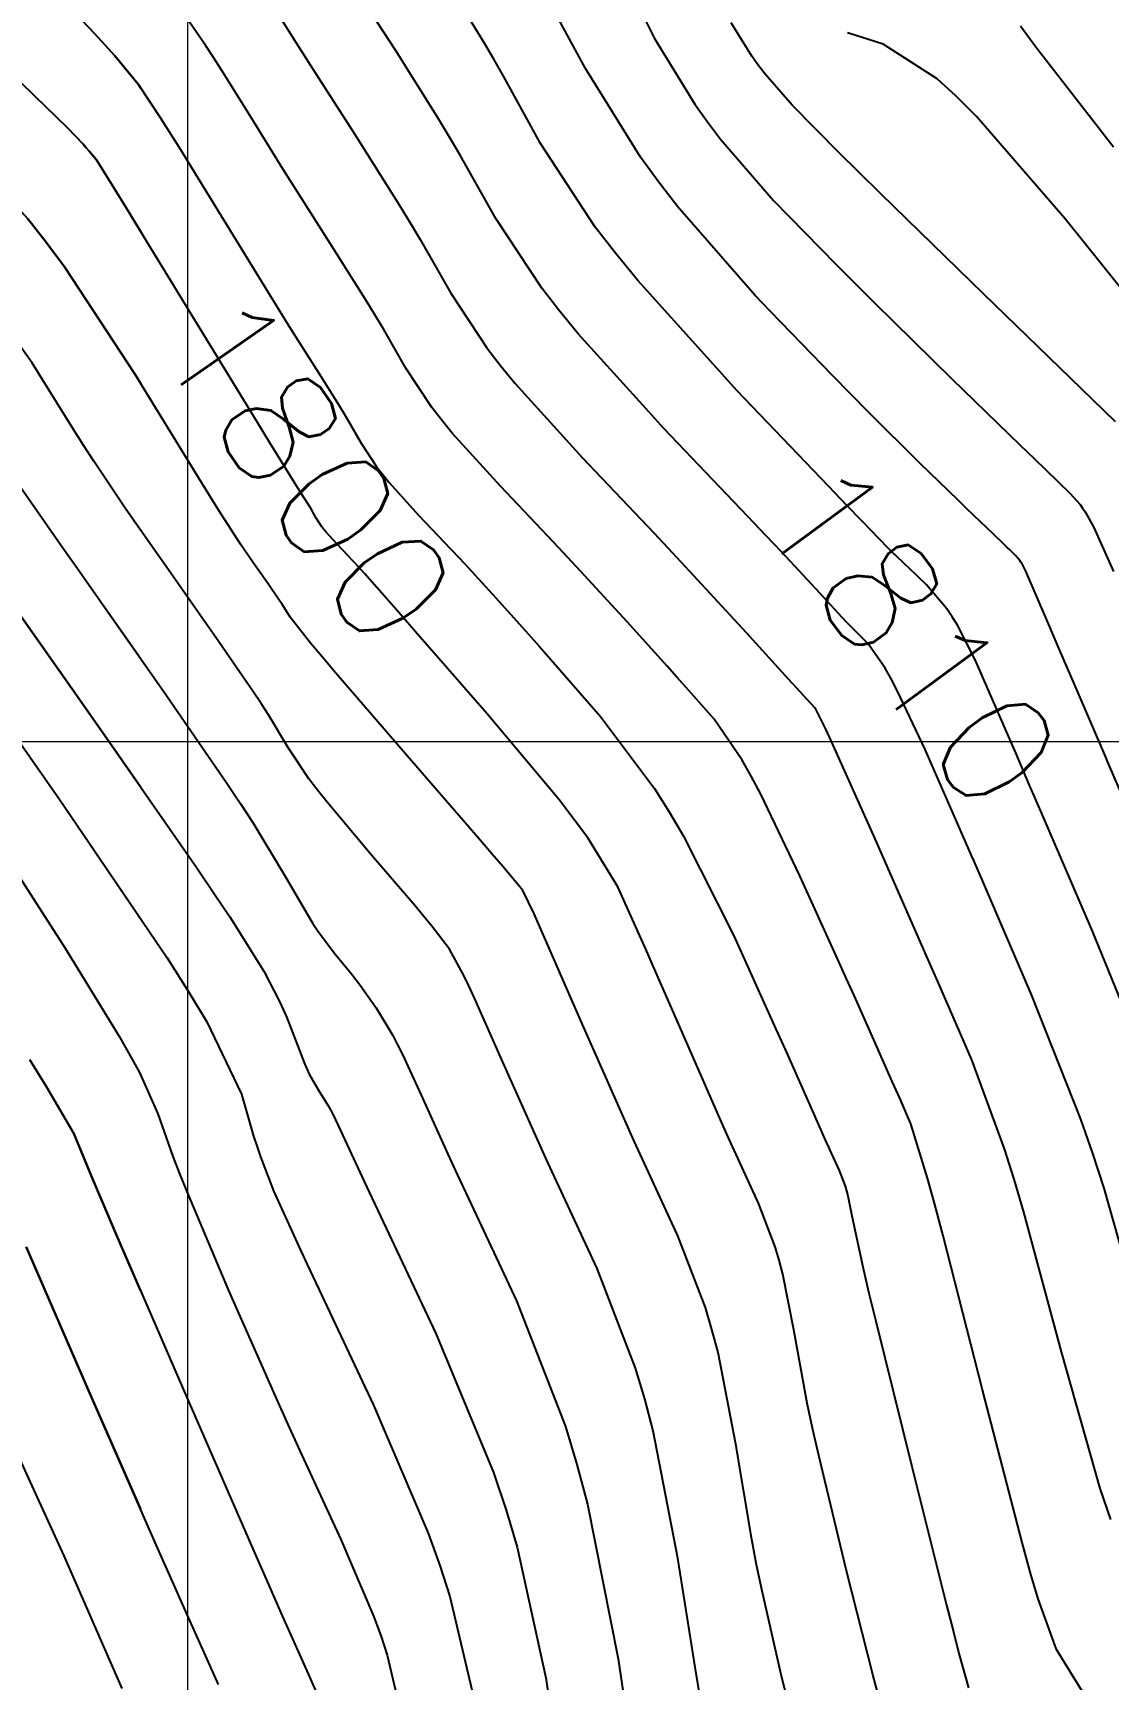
# Model space of a CAD drawing. Header units: metres. Extents: x 837117 to 838477, y 1189012 to 1191015.
# Drawn here: x 837871.3 to 837907.6, y 1189782.2 to 1189837.8 of the extents above; entities that cross this region are included whole.
import ezdxf

# ---------------------------------------------------------------- set-up
doc = ezdxf.new("R2010")
doc.units = ezdxf.units.M
doc.header["$LTSCALE"] = 0.3
doc.layers.add('COORD', color=7, linetype='Continuous', lineweight=20)
doc.layers.add('COTAS 10', color=1, linetype='Continuous')
doc.layers.add('COTAS INT', color=252, linetype='Continuous')
doc.styles.get("Standard").update_dxf_attribs({"font": 'simplex.shx'})

msp = doc.modelspace()

# ---------------------------------------------------------------- linework, layer by layer
at = {"layer": 'COORD'}
for p, q in [((837876.514, 1189013.872), (837876.514, 1191013.872)), ((837476.514, 1189813.872), (838476.514, 1189813.872))]:
    msp.add_line(p, q, dxfattribs=at)
at = {"layer": 'COTAS 10'}
for points, elevation in [([(837867.633, 1189839.184), (837870.304, 1189836.675), (837870.866, 1189836.142), (837871.352, 1189835.678), (837872.463, 1189834.588), (837872.983, 1189834.037), (837873.095, 1189833.913), (837873.193, 1189833.803), (837873.435, 1189833.509), (837874.046, 1189832.538), (837874.377, 1189832), (837874.43, 1189831.914), (837874.779, 1189831.346), (837874.923, 1189831.11)], 1800), ([(837909.225, 1189802.123), (837907.043, 1189807.468), (837905.299, 1189811.518), (837904.907, 1189812.428), (837904.45, 1189813.488), (837904.05, 1189814.411), (837903.091, 1189816.611), (837902.484, 1189817.801), (837902.307, 1189818.087), (837902.125, 1189818.354), (837901.436, 1189819.164), (837900.85, 1189819.727), (837900.733, 1189819.839), (837900.637, 1189819.932), (837900.453, 1189820.108), (837900.373, 1189820.185), (837900.342, 1189820.214), (837900.307, 1189820.248), (837900.15, 1189820.4), (837899.256, 1189821.324), (837898.757, 1189821.844), (837898.148, 1189822.479), (837895.041, 1189825.725), (837894.049, 1189826.829), (837891.702, 1189829.434), (837890.947, 1189830.36), (837890.266, 1189831.242), (837888.42, 1189834.065), (837887.156, 1189836.362), (837886.842, 1189836.913), (837886.543, 1189837.428), (837885.596, 1189838.979)], 1810), ([(837904.608, 1189838.038), (837905.124, 1189837.328), (837907.747, 1189833.95)], 1820), ([(837899.813, 1189781.705), (837899.633, 1189782.376), (837898.738, 1189785.88), (837897.804, 1189789.773), (837897.599, 1189790.689), (837897.419, 1189791.535), (837896.963, 1189794.006), (837896.596, 1189795.888), (837896.471, 1189796.362), (837896.337, 1189796.816), (837895.768, 1189798.288), (837895.013, 1189799.933), (837894.76, 1189800.496), (837894.489, 1189801.106), (837893.353, 1189803.697), (837892.232, 1189806.268), (837891.97, 1189806.865), (837891.728, 1189807.412), (837891.032, 1189808.973), (837890.013, 1189810.622), (837889.568, 1189811.224), (837889.053, 1189811.89), (837886.606, 1189814.82), (837885.294, 1189816.328), (837884.205, 1189817.578), (837883.719, 1189818.135), (837883.31, 1189818.602), (837882.481, 1189819.544), (837882.14, 1189819.915), (837882.04, 1189820.022), (837881.937, 1189820.132), (837881.545, 1189820.545), (837881.19, 1189820.938), (837881.11, 1189821.036), (837881.039, 1189821.127), (837880.848, 1189821.417), (837880.686, 1189821.702), (837880.632, 1189821.792), (837880.575, 1189821.886), (837880.336, 1189822.265), (837879.636, 1189823.394), (837879.288, 1189823.962), (837878.872, 1189824.641), (837876.815, 1189828.013), (837874.779, 1189831.346), (837874.43, 1189831.914), (837874.377, 1189832), (837874.046, 1189832.538), (837873.435, 1189833.509), (837873.193, 1189833.803), (837873.095, 1189833.913), (837872.983, 1189834.037), (837872.463, 1189834.588), (837871.352, 1189835.678), (837870.866, 1189836.142)], 1800), ([(837870.69, 1189814.069), (837872.183, 1189811.94), (837875.822, 1189806.57), (837876.549, 1189805.417), (837877.156, 1189804.407), (837878.335, 1189801.966), (837878.737, 1189800.554), (837878.853, 1189800.194), (837878.971, 1189799.847), (837879.415, 1189798.706), (837880.211, 1189796.953), (837880.55, 1189796.222), (837880.941, 1189795.383), (837882.785, 1189791.464), (837884.63, 1189787.147), (837885.021, 1189786.057), (837885.362, 1189785.013), (837886.162, 1189781.624)], 1790), ([(837870.69, 1189814.069), (837872.183, 1189811.94), (837874.923, 1189807.896)], 1790)]:
    msp.add_lwpolyline(points, dxfattribs=dict(at, elevation=elevation))
at = {"layer": 'COTAS INT'}
for points, elevation in [([(837874.923, 1189835.942), (837874.84, 1189836.068), (837874.055, 1189837.022), (837873.735, 1189837.382), (837873.37, 1189837.782), (837871.683, 1189839.572)], 1802), ([(837871.683, 1189839.572), (837873.37, 1189837.782), (837873.735, 1189837.382), (837874.055, 1189837.022), (837874.84, 1189836.068), (837875.584, 1189834.947), (837875.879, 1189834.483), (837876.212, 1189833.952), (837876.555, 1189833.396), (837877.735, 1189831.477), (837879.305, 1189828.914), (837879.668, 1189828.327), (837879.999, 1189827.793), (837880.936, 1189826.308), (837881.601, 1189825.254), (837881.761, 1189824.991), (837881.911, 1189824.742), (837882.362, 1189823.946), (837882.893, 1189823.141), (837883.093, 1189822.885), (837883.314, 1189822.614), (837884.304, 1189821.519), (837885.396, 1189820.367), (837885.682, 1189820.062), (837885.961, 1189819.762), (837886.91, 1189818.729), (837887.613, 1189817.944), (837888.001, 1189817.509), (837888.37, 1189817.092), (837888.767, 1189816.641), (837890.442, 1189814.723), (837892.265, 1189812.283), (837892.755, 1189811.503), (837893.24, 1189810.677), (837894.938, 1189807.313), (837896.359, 1189804.167), (837896.668, 1189803.478), (837896.942, 1189802.867), (837897.628, 1189801.32), (837898.033, 1189800.395), (837898.13, 1189800.177), (837898.22, 1189799.976), (837898.49, 1189799.389), (837898.692, 1189798.864), (837898.74, 1189798.702), (837898.785, 1189798.532), (837898.916, 1189797.861), (837899.29, 1189796.133), (837899.488, 1189795.297), (837899.727, 1189794.307), (837900.93, 1189789.442), (837902.119, 1189784.716), (837902.349, 1189783.813), (837902.536, 1189783.087), (837902.853, 1189781.929)], 1802), ([(837908.642, 1189794.543), (837907.433, 1189798.792), (837907.048, 1189799.961), (837906.643, 1189801.125), (837904.998, 1189805.3), (837903.36, 1189809.098), (837903.033, 1189809.853), (837902.958, 1189810.025), (837902.578, 1189810.898), (837901.393, 1189813.6), (837900.466, 1189815.577), (837900.249, 1189815.992), (837900.049, 1189816.351), (837899.471, 1189817.17), (837898.94, 1189817.703), (837898.769, 1189817.881), (837898.588, 1189818.072), (837897.852, 1189818.871), (837896.555, 1189820.263), (837896.022, 1189820.827), (837895.412, 1189821.47), (837892.581, 1189824.439), (837891.87, 1189825.227), (837889.688, 1189827.642), (837889.04, 1189828.432), (837888.458, 1189829.181), (837886.905, 1189831.535), (837885.706, 1189833.672), (837885.346, 1189834.283), (837884.974, 1189834.902), (837883.529, 1189837.211), (837882.092, 1189839.407)], 1808), ([(837909.087, 1189809.636), (837907.563, 1189813.182), (837907.492, 1189813.348), (837906.455, 1189815.758), (837905.942, 1189816.95), (837905.523, 1189817.924), (837904.79, 1189819.622), (837904.663, 1189819.871), (837904.626, 1189819.931), (837904.588, 1189819.987), (837904.443, 1189820.157), (837904.236, 1189820.356), (837904.158, 1189820.43), (837904.071, 1189820.513), (837903.685, 1189820.881), (837903.037, 1189821.504), (837902.786, 1189821.746), (837902.504, 1189822.019), (837901.225, 1189823.26), (837899.47, 1189825.005), (837898.888, 1189825.597), (837898.264, 1189826.236), (837897.238, 1189827.301), (837896.182, 1189828.396), (837895.662, 1189828.934), (837893.035, 1189831.937), (837892.395, 1189832.768), (837891.793, 1189833.598), (837889.934, 1189836.594), (837888.605, 1189839.053)], 1812), ([(837891.284, 1189839.576), (837892.262, 1189837.613), (837893.621, 1189835.395), (837894.047, 1189834.798), (837894.493, 1189834.209), (837896.283, 1189832.143), (837898.379, 1189829.993), (837899.018, 1189829.35), (837899.683, 1189828.686), (837902.299, 1189826.119), (837904.604, 1189823.882)], 1814), ([(837891.284, 1189839.576), (837892.262, 1189837.613), (837893.621, 1189835.395), (837894.047, 1189834.798), (837894.493, 1189834.209), (837896.283, 1189832.143), (837898.379, 1189829.993), (837899.018, 1189829.35), (837899.683, 1189828.686), (837902.299, 1189826.119), (837904.604, 1189823.882), (837905.074, 1189823.427), (837905.47, 1189823.044), (837906.291, 1189822.252), (837906.621, 1189821.875), (837906.708, 1189821.754), (837906.792, 1189821.625), (837907.082, 1189821.096), (837907.551, 1189820.063), (837907.748, 1189819.617)], 1814), ([(837863.907, 1189838.601), (837865.969, 1189836.662), (837866.531, 1189836.136), (837867.088, 1189835.615), (837869.068, 1189833.775), (837871.127, 1189831.523), (837871.734, 1189830.743), (837872.357, 1189829.895), (837874.741, 1189826.267), (837874.923, 1189825.97)], 1798), ([(837907.144, 1189781.078), (837905.824, 1189783.221), (837905.207, 1189784.927), (837904.954, 1189785.792), (837904.666, 1189786.828), (837903.328, 1189791.989), (837902.003, 1189797.183), (837901.722, 1189798.239), (837901.478, 1189799.129), (837900.91, 1189800.965), (837900.535, 1189801.828), (837900.414, 1189802.105), (837900.286, 1189802.399), (837899.757, 1189803.597), (837899.009, 1189805.272), (837898.742, 1189805.867), (837898.449, 1189806.519), (837897.172, 1189809.344), (837895.848, 1189812.097), (837895.525, 1189812.704), (837895.221, 1189813.243), (837894.278, 1189814.626), (837893.329, 1189815.703), (837893.021, 1189816.05), (837892.692, 1189816.417), (837891.339, 1189817.914), (837889.782, 1189819.61), (837889.324, 1189820.102), (837888.855, 1189820.603), (837887.063, 1189822.492), (837885.439, 1189824.29), (837885.075, 1189824.734), (837884.748, 1189825.154), (837883.877, 1189826.476), (837883.135, 1189827.781), (837882.89, 1189828.191), (837882.628, 1189828.622), (837881.537, 1189830.352), (837880.363, 1189832.192), (837880.048, 1189832.692), (837879.738, 1189833.187), (837878.656, 1189834.942), (837877.646, 1189836.558), (837877.381, 1189836.966), (837877.123, 1189837.357), (837876.244, 1189838.628)], 1804), ([(837874.923, 1189821.014), (837874.409, 1189821.75), (837873.344, 1189823.337), (837873.01, 1189823.854), (837872.659, 1189824.403), (837871.252, 1189826.667), (837869.412, 1189829.236), (837868.788, 1189829.979), (837868.114, 1189830.736), (837865.268, 1189833.582), (837862.449, 1189836.104), (837861.793, 1189836.657), (837861.19, 1189837.147), (837859.462, 1189838.388)], 1796), ([(837879.577, 1189838.406), (837880.171, 1189837.46), (837880.428, 1189837.056), (837880.726, 1189836.591), (837882.137, 1189834.396), (837883.654, 1189831.989), (837884.019, 1189831.39), (837884.36, 1189830.821), (837885.391, 1189829.006), (837886.603, 1189827.168), (837887.057, 1189826.583), (837887.564, 1189825.966), (837889.822, 1189823.465), (837892.25, 1189820.908), (837892.862, 1189820.256), (837893.449, 1189819.627), (837895.354, 1189817.557), (837896.766, 1189816.003), (837897.043, 1189815.7), (837897.27, 1189815.452), (837897.676, 1189815.014), (837898.036, 1189814.287), (837898.233, 1189813.857), (837898.473, 1189813.328), (837899.694, 1189810.589), (837901.106, 1189807.385), (837901.466, 1189806.563), (837901.813, 1189805.768), (837902.954, 1189803.132), (837904.06, 1189800.127), (837904.385, 1189799.1), (837904.718, 1189797.988), (837905.985, 1189793.266), (837907.289, 1189788.65), (837907.645, 1189787.605)], 1806), ([(837907.819, 1189824.664), (837906.67, 1189825.778), (837903.373, 1189828.978), (837899.897, 1189832.367), (837899.149, 1189833.103), (837898.494, 1189833.75), (837896.904, 1189835.353), (837895.992, 1189836.406), (837895.764, 1189836.706), (837895.547, 1189837.01), (837894.854, 1189838.141)], 1816), ([(837908.853, 1189828.108), (837906.102, 1189831.534), (837903.131, 1189834.973), (837902.439, 1189835.666), (837901.804, 1189836.248), (837899.983, 1189837.415), (837898.774, 1189837.806)], 1818), ([(837897.13, 1189780.041), (837896.546, 1189782.318), (837895.88, 1189785.239), (837895.71, 1189786.081), (837895.547, 1189786.937), (837895.009, 1189790.151), (837894.406, 1189793.243), (837894.202, 1189794.022), (837893.981, 1189794.769), (837893.047, 1189797.188), (837891.922, 1189799.622), (837891.581, 1189800.378), (837891.226, 1189801.169), (837889.839, 1189804.324), (837888.636, 1189807.078), (837888.397, 1189807.617), (837888.199, 1189808.059), (837887.826, 1189808.848), (837887.162, 1189809.641), (837886.781, 1189810.085), (837886.315, 1189810.627), (837883.919, 1189813.395), (837881.516, 1189816.182), (837881.046, 1189816.737), (837880.659, 1189817.197), (837879.967, 1189818.071), (837879.767, 1189818.402), (837879.691, 1189818.519), (837879.606, 1189818.647), (837879.225, 1189819.201), (837878.815, 1189819.786), (837878.712, 1189819.934), (837878.613, 1189820.075), (837878.292, 1189820.535), (837877.57, 1189821.668), (837877.218, 1189822.235), (837876.8, 1189822.911), (837874.741, 1189826.267), (837872.357, 1189829.895), (837871.734, 1189830.743), (837871.127, 1189831.523)], 1798), ([(837893.822, 1189781.473), (837893.675, 1189782.34), (837893.056, 1189786.297), (837892.217, 1189790.598), (837891.932, 1189791.683), (837891.625, 1189792.721), (837890.325, 1189796.087), (837888.952, 1189799.031), (837888.599, 1189799.804), (837888.257, 1189800.558), (837887.118, 1189803.128), (837886.199, 1189805.191), (837885.996, 1189805.626), (837885.815, 1189806.002), (837885.347, 1189806.866), (837884.747, 1189807.643), (837884.483, 1189807.964), (837884.175, 1189808.332), (837882.711, 1189810.04), (837881.218, 1189811.822), (837880.893, 1189812.235), (837880.607, 1189812.613), (837879.892, 1189813.688), (837879.238, 1189814.772), (837878.989, 1189815.155), (837878.711, 1189815.573), (837877.465, 1189817.386), (837876.122, 1189819.301), (837875.783, 1189819.784), (837875.459, 1189820.247), (837874.409, 1189821.75), (837873.344, 1189823.337), (837873.01, 1189823.854), (837872.659, 1189824.403), (837871.252, 1189826.667)], 1796), ([(837870.527, 1189822.965), (837872.306, 1189820.418), (837872.855, 1189819.634), (837873.429, 1189818.815), (837875.704, 1189815.571), (837877.816, 1189812.499), (837878.287, 1189811.79), (837878.708, 1189811.141), (837879.817, 1189809.305), (837880.554, 1189808.029), (837880.741, 1189807.733), (837880.92, 1189807.461), (837881.502, 1189806.686), (837882.036, 1189806.036), (837882.184, 1189805.843), (837882.332, 1189805.645), (837882.869, 1189804.883), (837883.431, 1189803.945), (837883.595, 1189803.635), (837883.762, 1189803.305), (837884.396, 1189801.932), (837885.288, 1189799.946), (837885.617, 1189799.229), (837885.983, 1189798.44), (837887.604, 1189794.986), (837889.258, 1189790.745), (837889.645, 1189789.46), (837890.002, 1189788.126), (837891.033, 1189782.908), (837891.704, 1189778.434)], 1794), ([(837870.527, 1189822.965), (837872.306, 1189820.418), (837872.855, 1189819.634), (837873.429, 1189818.815), (837874.923, 1189816.684)], 1794), ([(837874.923, 1189812.342), (837873.943, 1189813.755), (837872.607, 1189815.661), (837870.84, 1189818.179)], 1792), ([(837870.84, 1189818.179), (837872.607, 1189815.661), (837873.943, 1189813.755), (837876.82, 1189809.609), (837877.421, 1189808.725), (837877.936, 1189807.954), (837879.086, 1189806.122), (837879.616, 1189805.093), (837879.739, 1189804.829), (837879.852, 1189804.574), (837880.177, 1189803.73), (837880.45, 1189803.002), (837880.531, 1189802.821), (837880.614, 1189802.648), (837880.931, 1189802.099), (837881.247, 1189801.591), (837881.328, 1189801.444), (837881.408, 1189801.295), (837881.674, 1189800.736), (837882.318, 1189799.335), (837882.636, 1189798.655), (837883.014, 1189797.849), (837884.882, 1189793.886), (837886.828, 1189789.19), (837887.255, 1189787.923), (837887.634, 1189786.671), (837888.597, 1189782.266), (837889.142, 1189778.605)], 1792), ([(837870.128, 1189810.381), (837872.379, 1189806.9), (837874.209, 1189803.908), (837874.578, 1189803.262), (837874.887, 1189802.695), (837875.504, 1189801.305), (837876.008, 1189799.859), (837876.246, 1189799.257), (837876.527, 1189798.566), (837877.896, 1189795.343), (837879.48, 1189791.745), (837879.895, 1189790.818), (837880.301, 1189789.921), (837881.684, 1189786.933), (837882.8, 1189784.322), (837883.037, 1189783.663), (837883.243, 1189783.031), (837883.726, 1189780.982)], 1788), ([(837870.128, 1189810.381), (837872.379, 1189806.9), (837874.209, 1189803.908), (837874.578, 1189803.262), (837874.887, 1189802.695), (837874.923, 1189802.613)], 1788), ([(837874.923, 1189795.343), (837874.083, 1189797.285), (837873.64, 1189798.319), (837873.28, 1189799.164), (837872.673, 1189800.644), (837871.751, 1189802.219), (837871.192, 1189803.123)], 1786), ([(837871.192, 1189803.123), (837871.751, 1189802.219), (837872.673, 1189800.644), (837873.28, 1189799.164), (837873.64, 1189798.319), (837874.083, 1189797.285), (837876.378, 1189791.981), (837878.748, 1189786.536), (837879.24, 1189785.414), (837879.661, 1189784.459), (837880.583, 1189782.402), (837880.97, 1189781.497)], 1786), ([(837877.555, 1189782.041), (837876.44, 1189784.52), (837875.999, 1189785.517), (837875.499, 1189786.65), (837873.214, 1189791.864), (837871.066, 1189796.816)], 1784), ([(837871.066, 1189796.816), (837873.214, 1189791.864), (837874.923, 1189787.963)], 1784), ([(837874.305, 1189781.904), (837872.352, 1189786.384), (837870.308, 1189790.839)], 1782), ([(837874.305, 1189781.904), (837872.352, 1189786.384), (837870.308, 1189790.839)], 1782)]:
    msp.add_lwpolyline(points, dxfattribs=dict(at, elevation=elevation))

# ---------------------------------------------------------------- texts
at = {"layer": 'COTAS 10', "char_height": 3.8, "attachment_point": 7}
for s, insert, rotation in [('1800', (837875.268, 1189827.39, 1800), 304.8836), ('1810', (837895.495, 1189821.651, 1810), 306.3134)]:
    msp.add_mtext(s, dxfattribs=dict(at, insert=insert, rotation=rotation))

doc.saveas('drawing.dxf')
